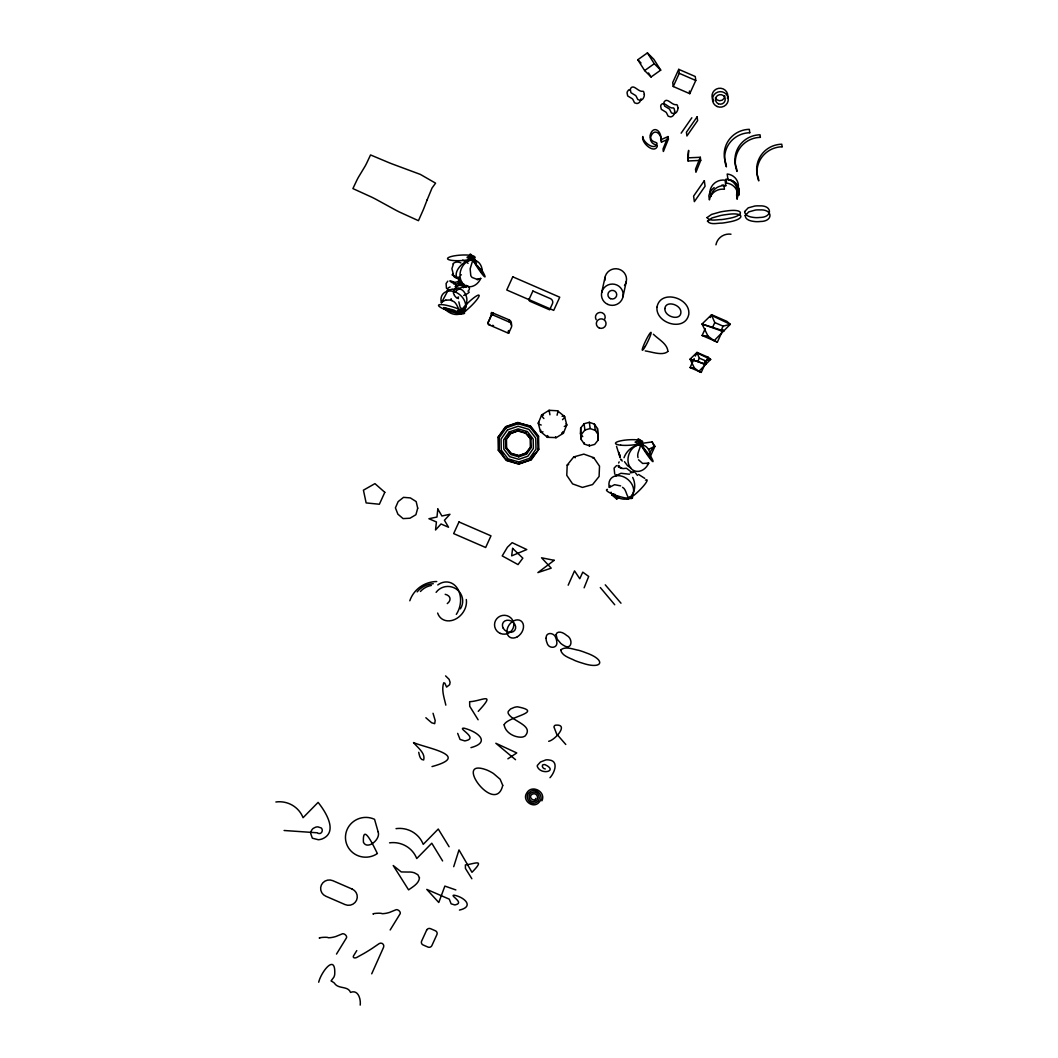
<?xml version="1.0" encoding="UTF-8"?>
<svg xmlns="http://www.w3.org/2000/svg" width="1058" height="1058" viewBox="0 0 1058 1058"><rect width="100%" height="100%" fill="white"/><g stroke="black" fill="none" stroke-linecap="round" stroke-linejoin="round"><path stroke-width="1.5" d="M567.194 465.057L566.771 475.346L572.59 483.89L582.442 487.407L592.573 484.577L599.092 476.47L599.516 466.168L593.697 457.638L583.844 454.107L573.714 456.937L567.194 465.057L568.662 464.621M580.458 433.33L580.683 427.987L584.069 423.769L589.332 422.301L594.451 424.139L597.479 428.569L598.087 440.168L594.702 444.386L589.438 445.854L584.32 444.029L581.292 439.586L580.458 433.33L582.733 436.663M581.292 439.586L580.683 427.987M597.479 428.569L598.087 440.168M509.096 319.847L509.401 322.121A3.954 3.875 -7.6 0 1 511.398 327.239L508.62 333.323L489.008 324.806A1.693 1.666 -7.6 0 1 488.148 322.624L491.851 314.504L491.692 312.494L509.096 319.847A3.954 3.875 -7.6 0 1 511.093 324.965M687.687 157.867L688.626 150.381L688.097 160.975L700.727 160.393L700.317 157.285L687.687 157.867L688.097 160.975M474.685 257.213A13.609 2.751 -3.4 0 0 454.98 255.732A13.609 2.751 -3.4 0 0 453.723 260.572A13.609 2.751 -3.4 0 0 474.685 257.213L474.698 256.988M474.606 257.636L474.169 260.4M508.369 331.299L508.581 330.559M517.931 422.697L530.587 426.083L538.522 436.319L538.786 449.214L531.261 459.833L518.817 464.131L506.227 460.455L498.278 450.205L498.027 437.311L505.552 426.691L517.984 422.393L518.076 423.742L530.177 427.273L537.808 437.113L538.522 436.319L530.032 426.242L517.931 422.697L505.989 426.824L498.027 437.311L498.9 438.065L499.151 450.457L506.769 460.296L518.87 463.827L530.812 459.701L538.786 449.214L537.914 448.46M518.208 430.738L510.869 433.555L505.724 440.062L510.432 433.423L518.208 430.738L526.091 433.039L531.063 439.44L525.535 433.198L518.156 431.042L518.076 429.693M518.592 455.8L525.932 452.983L531.09 446.463L526.368 453.115L518.592 455.8L510.71 453.498L505.75 447.084L511.265 453.34L518.645 455.495L518.737 456.831L526.514 454.146L531.222 447.508L530.918 438.396L527.942 434.56M518.87 463.827L518.737 462.782M459.093 278.743L459.106 278.664A2.09 1.851 64.6 0 0 458.974 277.051M611.048 492.168L611.947 495.012L616.602 498.913L617.118 496.202M601.685 292.563L605.031 277.249M622.95 296.835L626.283 281.521M556.019 437.602L547.594 437.324M667.915 351.322C667.241 343.572 658.327 339.301 653.381 334.235M458.921 279.431C450.734 274.564 462.399 260.321 471.141 260.083M624.022 457.717C626.508 450.457 634.403 443.791 642.431 444.902M453.71 866.687L459 849.931L471.974 872.295C486.072 857.919 474.196 864.069 465.375 864.915L465.441 868.433L471.855 878.748M506.637 459.251L506.769 460.296M518.737 456.831L510.855 454.543L510.71 453.498M525.958 431.995L526.091 433.039M530.177 427.273L530.032 426.242M458.339 281.23L458.762 279.947L462.029 282.486M535.903 798.327C534.475 802.996 527.082 796.648 532.452 794.108C536.975 791.9 539.937 799.557 535.216 801.197C529.608 803.855 526.196 794.346 532.029 792.548C538.006 789.876 542.318 799.478 536.485 802.348C530.256 806.408 523.565 796.449 529.608 792.138C535.784 786.557 545.055 796.33 539.144 802.215C533.377 809.383 521.449 800.377 526.844 792.865C531.83 784.11 546.364 791.741 541.894 800.84M445.815 300.102A19.203 14.587 39.7 0 0 441.411 302.747L447.534 291.32A6.943 1.402 -13 0 1 447.283 291.056M620.636 485.873L614.566 484.683L609.342 487.381L610.056 485.477M643.489 445.987L639.984 440.366A13.609 1.203 57 0 0 638.86 441.093C643.462 446.092 636.123 451.792 638.014 457.625M584.122 587.812L588.698 576.438L582.773 572.153L579.771 578.739L574.534 570.884L568.172 585.206M700.317 157.285L695.503 169.174L695.926 172.269L700.727 160.393M668.087 136.561L663.049 148.953L663.379 151.466L668.418 139.074L668.087 136.561L661.118 139.616L661.462 142.129L668.418 139.074M541.564 415.159L538.284 423.2L540.44 431.571L547.211 437.073M563.478 432.96L566.771 424.919L564.615 416.548L557.831 411.046M667.849 351.507C662.599 356.07 651.873 351.851 645.208 350.912M618.652 463.007L619.142 461.87M371.715 973.823L383.538 947.36A3.029 2.989 -63.6 0 0 379.253 943.564L372.416 948.232A35.8 6.599 -32.6 0 1 364.137 953.351L357.194 957.199A3.029 1.759 -28.3 0 1 354.033 957.768A3.029 1.759 -28.3 0 1 353.61 955.731L356.771 950.6M642.537 446.225L640.791 444.717L643.092 448.539A13.609 1.203 57 0 0 652.032 460.971A13.609 1.203 57 0 0 650.551 456.011L654.928 446.344L652.072 441.94L642.299 443.315L641.082 444.32M491.6 312.573L491.467 312.864A2.103 0.767 43.9 0 0 491.904 314.53M493.107 312.904L492.539 314.649M678.733 69.339L672.716 82.524L673.245 86.505L689.763 93.673L695.78 80.487L695.251 76.507L678.733 69.339L679.262 73.319L673.245 86.505M723.751 330.942L702.023 324.012L708.027 336.153L714.137 340.689L730.285 324.303L726.859 321.341L711.584 314.715L702.023 324.012L721.001 330.757L723.751 330.942L723.011 329.752L717.364 342.131L702.102 335.492L705.236 328.628M710.315 317.519L711.584 314.715M704.654 364.891L701.229 372.403L690.094 367.562L694.207 358.556M695.331 356.096L697.01 352.407L708.146 357.247L710.645 359.403L698.875 371.358L694.418 368.039L690.041 359.191L697.01 352.407M712.695 327.147L714.785 322.571L711.69 315.482L730.285 324.303L723.09 326.168L714.785 322.571M708.146 357.247L705.342 363.383L705.871 364.243L690.041 359.191L697.817 361.479L699.338 358.146L697.09 352.975L710.645 359.403L705.395 360.765L699.338 358.146M697.817 361.479L703.874 364.111L705.395 360.765M721.001 330.757L723.09 326.168M639.283 444.744L639.826 443.593L638.86 441.093M471.365 260.07L472.966 260.083L474.579 261.551M318.709 982.221C321.05 972.011 335.915 952.517 334.712 974.444A10.408 10.196 -7.6 0 1 333.812 977.261L331.061 980.911A25.233 24.704 -7.6 0 1 334.302 983.001C338.057 989.495 347.831 985.461 350.542 992.404C358.305 989.23 360.963 999.36 360.209 1005.1M470.334 257.358L471.392 255.441L467.279 257.068A8.967 1.812 -3.4 0 0 467.385 257.835L471.855 258.919M638.305 442.046L639.984 440.366M458.484 283.531L459.291 281.957A11.545 10.501 60.5 0 0 462.148 283.716M336.497 954.078L346.416 937.93A3.029 1.971 38.2 0 0 345.675 935.1A3.029 1.971 38.2 0 0 342.501 933.778L335.849 936.502A35.8 20.327 -46.8 0 1 328.602 937.772C327.398 936.608 316.911 937.758 319.595 938.234M390.164 929.982L400.083 913.847A3.029 1.971 38.2 0 0 399.329 911.004A3.029 1.971 38.2 0 0 396.168 909.695L389.516 912.419A35.8 20.327 -46.8 0 1 382.255 913.689C381.052 912.578 370.67 913.623 373.249 914.152M549.988 777.696C554.524 772.895 559.206 760.847 548.943 759.961A10.355 10.144 -7.6 0 0 545.849 759.909L540.453 762.011L537.358 765.41A2.46 2.407 -7.6 0 0 537.438 766.799C541.233 775.435 558.584 771.057 545.135 764.709A4.88 4.774 -7.6 0 0 543.944 764.55L542.569 764.987L542.344 766.256A4.206 4.126 -7.6 0 0 542.582 767.01L542.701 767.235A3.174 3.108 -7.6 0 0 544.037 768.571L545.306 768.981M649.255 453.26L654.148 446.106L652.072 441.94M681.14 133.176L691.839 117.769M632.697 477.436C636.268 484.339 635.184 493.954 628.637 498.397L624.789 497.842A13.609 2.513 16.9 0 1 610.492 493.134A13.609 2.513 16.9 0 1 607.411 489.365M498.9 438.065L506.134 427.868L518.076 423.742M507.47 436.359L509.348 433.701M534.29 453.565L530.812 459.701M619.314 497.829L616.602 498.913L618.401 496.572M631.057 496.678L629.841 498.212C626.296 497.538 626.693 489.299 622.527 487.328M581.516 434.243L584.915 430.024L590.166 428.556L595.284 430.381L598.312 434.825M453.379 264.143L451.911 268.639L453.366 274.379M505.883 448.129L506.61 447.336L506.465 439.771L505.579 439.017L505.883 448.129L510.855 454.543M530.918 438.396L530.19 439.189L530.349 446.754L531.222 447.508M616.602 498.913L618.546 496.876M455.403 292.061C461.103 283.637 468.165 295.698 466.697 301.662C467.041 305.894 463.88 313.062 461.394 312.732C459.251 313.842 457.519 301.702 452.176 300.908A7.644 5.806 39.7 0 0 449.676 300.009L445.854 300.168M478.256 711.333C497.141 690.927 481.046 701.361 469.646 701.679L469.726 706.281L478.11 719.771M637.789 59.764L647.417 52.9L653.857 59.314L660.708 70.132L651.067 76.996L644.639 70.582L637.789 59.764L641.003 62.977M644.639 70.582L654.267 63.718L660.708 70.132M616.14 474.645L615.544 475.955L621.006 473.283L629.484 474.235M548.679 741.288C555.146 740.097 569.601 723.566 555.278 725.206A2.42 2.381 -7.6 0 0 553.956 726.965L556.64 734.001L565.779 744.462M507.893 758.811L516.767 752.952L495.832 743.258L515.537 759.697M541.987 414.71L549.089 410.292L557.46 410.795A14.283 1.415 -68.8 0 1 557.05 415.225M563.068 433.41L555.966 437.827L555.569 436.703M648.686 449.28L654.928 446.344M616.563 465.573L614.076 468.125L614.738 474.143M447.838 281.15L446.092 283.491L446.45 288.318M633.187 471.326L634.152 472.199L630.303 472.86M463.272 287.776L463.259 287.128M470.955 747.636C491.428 742.094 477.502 731.62 464.092 728.195C456.487 727.679 478.031 737.571 466.565 740.494A9.152 8.967 -7.6 0 1 464.726 740.891L460.045 739.449L457.678 733.379M459.45 910.078C474.698 906.587 464.343 897.105 454.199 895.2C448.989 895.055 464.356 902.421 456.091 904.616A7.009 6.864 -7.6 0 1 454.689 904.921L451.105 903.81L449.293 899.168L426.784 889.394L438.779 902.5L444.863 886.088L455.866 889.937M480.768 278.452A13.609 10.844 -71.9 0 1 462.372 282.989A13.609 10.844 -71.9 0 1 467.98 261.194A13.609 10.844 -71.9 0 1 482.21 272.858L472.833 260.03L470.136 268.825L470.784 275.569A7.644 6.083 -71.9 0 0 472.172 277.474L476.126 279.008A20.181 16.082 -71.9 0 0 480.768 278.413L477.251 279.815M461.989 312.308L464.819 309.28A8.967 1.468 -44.1 0 0 464.713 308.513L461.407 310.073L460.852 307.719M432.008 766.574C472.476 755.557 425.66 748.046 413.519 742.557C417.421 747.451 425.726 753.164 423.663 759.975C419.96 760.014 419.352 755.121 418.743 752.304M647.007 463.827L648.739 463.126L642.629 463.457L638.543 459.78M458.339 285.501L459.913 285.078M627.01 498.926L628.597 498.424L628.029 497.934M639.363 440.128L635.091 442.138L640.606 444.4M614.791 494.258L611.947 495.012L614.394 495.62M592.506 457.942L593.697 457.638M621.787 468.482L618.256 466.737L623.017 468.588L626.429 468.244L631.679 472.225M628.902 498.463L631.639 498.411A13.609 2.513 16.9 0 0 631.454 496.321M456.024 288.384L456.58 288.398A3.452 3.2 17.1 0 1 456.342 288.08L456.368 288.041M648.435 454.451L650.551 456.011M284.086 830.49L317.545 832.805A1.6 1.574 -7.6 0 0 318.167 833.426L319.979 833.519A3.187 3.121 -7.6 0 0 320.878 833.069A3.042 2.976 -7.6 0 0 321.619 832.342L321.963 831.72A3.663 3.584 -7.6 0 0 322.214 829.948L322.055 829.234A3.2 3.134 -7.6 0 0 321.196 827.951L317.982 826.88A7.604 7.446 -7.6 0 0 315.601 827.197L313.313 828.335A6.441 6.308 -7.6 0 0 311.912 829.816L311.211 831.099A8.094 7.922 -7.6 0 0 310.642 833.307L312.348 838.2L318.326 839.735A14.177 13.886 -7.6 0 0 322.558 838.769C338.772 831.601 324.766 810.626 318.101 802.387L303.064 817.702A25.471 24.942 -7.6 0 0 275.887 801.99M703.874 364.111L705.871 364.243M702.102 335.492L708.027 336.153M690.094 367.562L694.418 368.039M631.639 498.411L629.841 498.212L629.563 497.115M460.627 313.737L443.791 307.6L453.869 310.1L460.534 313.657M458.511 288.662L459.238 288.794M493.557 325.613L492.486 325.348M454.728 282.327L450.549 280.886A3.015 0.701 33.9 0 0 449.848 281.097M499.151 450.457L498.278 450.205L499.006 449.412L498.754 437.033M508.144 459.688L512.68 461.024M505.989 426.824L506.134 427.868M510.432 433.423L510.3 432.378M526.368 453.115L526.514 454.146M489.775 324.475L489.008 324.806M464.555 286.374L466.274 287.313A22.959 22.483 -7.6 0 0 467.133 286.083M679.262 73.319L695.78 80.487M491.851 314.504L509.401 322.121M714.137 340.689L717.364 342.131M698.875 371.358L701.229 372.403M619.102 465.824L618.031 465.494L620.12 467.464M573.714 456.937L575.34 457.704M630.713 467.834L627.5 465.679L624.498 461.672M630.118 89.996L628.73 89.851L627.42 91.543A6.48 6.229 45.1 0 0 627.05 92.8L627.672 95.934L632.102 98.645A3.2 3.068 45.1 0 1 632.829 99.359L634.562 102.824L636.863 103.512A4.444 4.272 45.1 0 0 639.826 101.859L640.659 100.206A8.451 8.12 45.1 0 0 640.989 98.764M628.769 497.974L629.576 498.358M638.609 474.46L644.758 478.388M622.236 461.037L620.583 459.331L621.681 459.608M635.395 472.807L637.498 475.426M425.858 717.734L431.598 722.746L434.693 723.672L435.182 720.511L433.039 713.277M445.59 675.89L449.121 679.342L450.1 682.317L449.663 684.645L446.595 687.078L444.81 683.137L443.699 682.82C441.239 690.133 444.281 697.963 445.828 705.144M605.255 584.836L620.993 603.205M600.309 587.547L614.724 604.74M474.844 261.868L476.523 264.077M499.958 450.642L502.815 454.332M645.221 449.782L647.483 453.036M640.791 444.717L650.181 457.532A13.609 10.844 -71.9 0 0 635.951 445.868A13.609 10.844 -71.9 0 0 630.343 467.662A13.609 10.844 -71.9 0 0 648.739 463.126M477.991 266.193L482.21 272.858M646.702 451.978L650.181 457.532M647.417 52.9L654.267 63.718M648.501 72.936L651.067 76.996M459.397 313.882L457.572 310.946M449.095 846.744L438.263 829.036L423.226 844.35A25.471 24.942 -7.6 0 0 396.036 828.639M442.614 860.947L431.783 843.226L416.746 858.541A25.471 24.942 -7.6 0 0 389.556 842.842M640.632 441.821L639.72 440.194L640.156 443.487L642.021 445.299L641.664 443.844M472.86 257.517C471.075 253.166 471.59 259.792 474.05 260.625A9.112 0.807 57 0 0 473.931 259.673L473.402 258.562M455.734 284.8L454.966 282.764M620.081 457.162L618.877 452.335M456.091 287.419L455.614 286.017M549.472 411.417L549.089 410.292L549.922 414.789M620.12 457.77L616.536 446.344M661.118 139.616C661.382 129.698 652.601 125.108 650.088 135.556A5.621 5.502 -7.6 0 0 650.207 137.355L651.12 139.365A7.618 7.459 -7.6 0 0 652.442 140.846L654.016 141.812A2.936 2.87 -7.6 0 0 654.717 141.984L656.701 142.87A3.901 3.822 -7.6 0 1 657.005 143.716C654.955 151.228 642.603 142.129 642.761 136.508C641.055 143.015 654.532 154.309 657.335 146.216A3.901 3.822 -7.6 0 0 657.031 145.369L655.047 144.483A2.936 2.87 -7.6 0 1 654.347 144.311L652.773 143.346A7.618 7.459 -7.6 0 1 651.45 141.865L650.538 139.854A5.621 5.502 -7.6 0 1 650.419 138.056C652.931 127.608 661.713 132.197 661.462 142.129M619.988 454.953L620.319 456.514M738.51 195.439L737.77 189.871A12.418 12.167 -7.6 0 0 727.203 174.015L727.944 179.582A12.418 12.167 -7.6 0 1 738.51 195.439A12.418 12.167 -7.6 0 0 727.944 179.556M689.406 91.014L689.763 93.673M594.451 424.139L595.284 430.381M589.332 422.301L590.166 428.556M589.28 444.611L589.438 445.854M584.069 423.769L584.915 430.024M584.161 442.773L584.32 444.029M508.356 331.392L508.62 333.323M488.148 322.624L488.108 322.293A6.705 0.714 -66.5 0 0 491.6 313.009M537.662 436.068L538.046 449.505M437.774 584.929A20.565 15.777 -77.6 0 1 457.492 588.552A20.565 15.777 -77.6 0 1 456.315 614.381M436.108 592.348A14.706 14.481 17.7 0 1 456.276 589.015A14.706 14.481 17.7 0 1 460.389 608.853M466.3 599.516A16.809 13.357 -52.2 0 1 455.099 619.327A16.809 13.357 -52.2 0 1 437.655 613.058M445.193 594.318A8.609 5.726 -11.8 0 1 447.283 603.589M420.436 591.475A18.965 18.581 -7.6 0 1 431.347 585.431M417.169 591.872A22.231 21.768 -7.6 0 1 433.264 583.712M409.803 600.772A28.606 28.011 -7.6 0 1 436.729 581.53M562.076 416.297A14.283 2.632 -32.8 0 1 562.525 419.669M542.966 431.823A14.283 2.632 -32.8 0 1 540.916 430.315M565.951 423.994A14.283 2.843 3.9 0 1 564.271 426.44M541.22 425.051A14.283 2.843 3.9 0 1 538.866 422.354M562.83 431.638A14.283 1.971 40.3 0 1 561.613 432.947M543.878 418.545A14.283 1.971 40.3 0 1 543.428 415.172M548.454 436.28A14.283 1.415 -68.8 0 1 547.356 435.552M529.555 299.269A1.693 1.666 -7.6 0 1 529.093 298.845M596.183 319.701A4.867 4.761 -7.6 0 1 600.045 312.401A4.867 4.761 -7.6 0 1 604.713 319.185M604.845 280.476A10.871 10.646 -7.6 0 1 618.454 269.076A10.871 10.646 -7.6 0 1 624.511 285.515M715.949 244.834A13.318 13.04 -7.6 0 1 730.985 234.202M714.19 187.583A13.318 13.04 -7.6 0 0 708.847 195.862L709.389 199.896A13.318 13.04 -7.6 0 1 724.426 189.263L723.897 185.229A13.318 13.04 -7.6 0 0 721.86 185.097M713.74 100.88A7.922 7.763 -7.6 0 1 718.514 88.356A7.922 7.763 -7.6 0 1 727.428 98.394M724.796 95.789A4.893 4.787 -7.6 0 1 715.393 97.839M645.433 480.12A13.609 2.235 -44.1 0 1 639.521 490.264A13.609 2.235 -44.1 0 1 627.447 497.974M609.342 487.381A13.609 10.342 39.7 0 1 622.117 476.285A13.609 10.342 39.7 0 1 632.684 494.681A13.609 10.342 39.7 0 1 613.045 493.835M643.753 447.759A8.292 0.741 57 0 1 644.494 448.751M488.889 324.224A2.156 1.481 -31.2 0 1 488.293 322.32M441.371 302.694A13.609 10.342 39.7 0 1 454.768 291.823A13.609 10.342 39.7 0 1 464.184 310.907A13.609 10.342 39.7 0 1 443.791 307.6M480.874 268.441A13.609 1.203 57 0 1 482.911 275.001A13.609 1.203 57 0 1 470.889 256.406A13.609 1.203 57 0 1 476.722 262M458.775 277.593A9.35 8.067 -23.6 0 1 457.519 277.394M461.407 274.842A8.239 1.084 -10 0 1 460.666 274.961M456.593 278.148A6.851 4.854 -9.7 0 1 453.155 275.054M456.911 277.632A7.38 0.78 30.9 0 1 453.049 274.181M452.057 274.908A8.358 0.727 34.8 0 1 452.031 274.802M459.661 280.595A7.922 3.862 54.2 0 1 458.484 279.325M459.053 280.767A5.224 3.359 63.7 0 1 458.934 281.679M452.969 263.826A7.274 5.872 34 0 1 460.904 262.9M462.611 260.162A13.397 8.213 20.7 0 1 468.086 263.323M463.973 284.232A6.917 5.105 46.4 0 1 462.637 283.795M467.993 260.506A38.485 5.687 -64.8 0 1 470.493 255.864M459.423 278.889A7.313 5.726 78.2 0 1 459.238 279.537M458.431 282.512A6.771 2.129 36.5 0 1 462.015 285.105M455.337 282.354A7.062 4.629 1.3 0 1 458.233 281.759M463.761 285.726A3.465 2.182 7.5 0 1 464.634 286.348M459.86 285.567A6.348 4.47 -26.8 0 1 462.796 285.766M457.175 286.321A9.35 8.583 -73.8 0 1 458.207 285.753M455.099 286.586A8.226 6.123 -66.2 0 1 456.924 285.316M461.5 287.591A8.292 1.772 -11.6 0 1 458.987 288.358M447.732 291.254A6.943 2.209 -13.2 0 1 448.526 290.381M455.773 284.047A7.062 2.076 0.3 0 1 458.511 283.848M458.299 283.187A6.771 1.137 34.2 0 1 463.602 287.154M455.019 283.623A5.621 2.566 17.4 0 1 450.549 281.587M458.828 301.847A38.485 1.032 76.5 0 1 460.204 307.521M457.545 297.523A12.643 8.557 0.5 0 1 458.63 296.981M458.484 298.634A8.742 3.187 42 0 1 457.479 297.801M447.203 289.032A9.615 4.946 0.4 0 1 450.126 286.943M447.217 290.95A7.34 1.547 -11.8 0 1 448.724 289.601M457.03 285.792A2.87 1.666 25.1 0 1 456.183 284.814M465.084 287.022A4.47 0.873 8.4 0 1 463.139 286.943M456.408 287.882A7.935 2.605 8.3 0 1 458.775 288.212M456.117 288.08A6.507 5.726 29.5 0 1 455.853 287.459M453.961 284.152A11.413 3.042 65.8 0 1 453.71 282.473M449.095 290.276A7.075 2.513 -7.9 0 1 452.877 289.032M453.472 289.747A11.426 5.832 -2.3 0 1 455.958 289.575M451.806 300.406A13.397 4.682 -12.6 0 1 451.144 298.687M469.302 292.074A7.274 2.473 -21.6 0 1 463.721 295.447M466.062 285.343A7.604 4.206 -10.4 0 1 468.006 291.201M453.829 292.339A6.163 5.145 -14.8 0 1 454.583 288.464M454.358 295.037A8.239 6.758 15.1 0 1 453.313 292.339M457.109 298.25A8.848 5.145 39.3 0 1 454.437 295.42M378.103 831.786C381.078 839.153 367.311 850.473 363.423 842.247C362.391 820.995 374.651 848.357 377.389 853.541A20.314 19.89 -7.6 0 1 351.335 851.373A20.314 19.89 -7.6 0 1 349.233 825.835A20.314 19.89 -7.6 0 1 374.558 819.315L378.103 831.786M546.1 638.133L546.14 639.508A12.537 11.307 10.6 0 0 547.012 642.775C548.414 649.295 558.412 648.686 556.72 641.36A12.537 11.307 10.6 0 0 555.847 638.106C554.749 632.658 545.822 631.361 546.1 638.133M504.163 724.783C505.248 732.665 514.585 737.73 522.017 737.135A8.781 7.565 14 0 0 525.125 735.971C534.396 725.365 511.927 721.384 508.25 713.423A3.029 2.962 -7.6 0 1 508.343 711.32L510.538 708.992L514.228 707.392A17.867 17.497 -7.6 0 1 517.428 706.797C545.439 712.219 507.046 716.65 504.163 724.783M656.965 307.217C655.51 323.801 685.571 332.265 688.824 314.041C690.279 297.457 660.218 288.993 656.965 307.217M664.9 308.526C664.186 316.712 680.162 321.328 680.889 312.732C681.603 304.545 665.627 299.93 664.9 308.526M707.022 217.604C709.786 221.77 717.126 219.442 721.516 219.588A72.989 71.468 -7.6 0 0 727.692 218.622C745.427 215.779 744.21 208.228 726.489 210.978A72.989 71.468 -7.6 0 0 720.3 211.957L711.545 214.43L707.022 217.604M707.485 221.122C710.262 225.288 717.589 222.96 721.979 223.106A72.989 71.468 -7.6 0 0 728.168 222.127C745.89 219.297 744.673 211.732 726.952 214.496A72.989 71.468 -7.6 0 0 720.763 215.475L712.008 217.948L707.485 221.122M502.735 785.34C495.448 816.921 451.197 756.245 487.249 770.184A44.396 43.471 -7.6 0 1 493.464 773.517L500.143 779.243L502.735 785.34M644.335 94.532L644.322 95.022A8.451 8.12 45.1 0 1 643.938 96.952L643.105 98.606A4.444 4.272 45.1 0 1 640.143 100.259L637.829 99.558L636.096 96.093A3.2 3.068 45.1 0 0 635.382 95.379L630.938 92.668L630.33 89.533A6.48 6.229 45.1 0 1 630.687 88.277C633.808 83.767 638.344 92.43 643.079 91.266A2.169 2.09 45.1 0 1 643.793 92.033L644.335 94.532M674.687 111.169L674.66 111.659A8.451 8.12 45.1 0 1 674.277 113.59L673.443 115.243A4.444 4.272 45.1 0 1 670.481 116.896L668.18 116.195L666.447 112.73A3.2 3.068 45.1 0 0 665.72 112.016L661.29 109.318L660.668 106.17A6.48 6.229 45.1 0 1 661.038 104.914C664.146 100.404 668.696 109.067 673.43 107.903A2.169 2.09 45.1 0 1 674.144 108.67L674.687 111.169M677.953 107.916L677.927 108.392A8.451 8.12 45.1 0 1 677.556 110.323L676.723 111.976A4.444 4.272 45.1 0 1 673.748 113.642L671.446 112.942L669.714 109.477A3.2 3.068 45.1 0 0 669 108.762L664.556 106.051L663.948 102.917A6.48 6.229 45.1 0 1 664.305 101.661C667.426 97.151 671.962 105.8 676.697 104.649A2.169 2.09 45.1 0 1 677.411 105.403L677.953 107.916M744.634 211.587C744.872 216.44 751.352 217.234 755.148 217.604A26.701 26.146 -7.6 0 0 759.776 217.472C772.816 217.525 772.578 205.08 759.485 205.874A26.701 26.146 -7.6 0 0 754.857 206.019L748.218 207.844L744.634 211.587M745.176 215.62C745.401 220.474 751.894 221.267 755.69 221.638A26.701 26.146 -7.6 0 0 760.318 221.492C773.358 221.545 773.107 209.114 760.028 209.907A26.701 26.146 -7.6 0 0 755.399 210.053L748.76 211.878L745.176 215.62M419.457 877.77C418.942 883.615 412.832 886.776 408.586 889.871L393.206 865.523L401.273 871.937L408.52 872.057A14.058 13.767 -7.6 0 1 410.689 872.07A15.553 15.222 -7.6 0 1 414.471 872.863L417.857 874.728L419.457 877.77M556.098 634.536L557.249 639.151L560.7 643.317A17.893 13.159 71.5 0 0 563.411 645.248C571.928 651.133 573.568 638.701 566.625 635.422A17.893 13.159 71.5 0 0 563.914 633.491C561.666 631.996 556.892 630.938 556.098 634.536M437.827 509.017L436.967 517.031L428.913 518.724L436.425 521.964L435.526 529.992L441.041 523.975L448.539 527.241L444.439 520.271L449.967 514.281L441.913 515.987L437.827 509.017M512.627 548.375L511.675 555.86L526.765 549.552L512.165 542.675L507.417 547.224L502.219 555.9L518.036 564.588L522.837 558.161L512.627 548.375M560.7 649.929C561.943 656.092 570.117 657.97 575.036 660.615A77.221 75.621 -7.6 0 0 582.231 663.075C602.69 670.045 606.763 660.02 585.947 652.786A77.221 75.621 -7.6 0 0 578.752 650.313C573.171 649.374 565.58 645.883 560.7 649.929M417.712 508.184L415.913 514.717L409.975 518.222L403.085 518.605L397.887 514.175L395.414 507.866L398.139 501.637L403.508 497.353L410.385 497.921L416.164 501.585L417.712 508.184M427.181 199.777L424.099 207.765A20.909 2.222 -66.5 0 1 423.055 210.304L418.452 220.686L399.421 212.023A37.757 6.52 24.5 0 1 395.308 209.907L376.04 199.354A37.757 6.52 24.5 0 0 371.927 197.251L352.909 188.588L356.863 180.204A16.663 1.772 -66.5 0 1 358.331 177.4L365.129 166.132A16.663 1.772 -66.5 0 0 366.597 163.329L370.551 154.944L389.476 162.892A52.027 8.98 24.5 0 0 393.51 164.44L420.37 174.411L435.579 183.166L432.061 187.98L427.181 199.777M384.808 492.327L379.372 504.243L366.147 502.92L363.423 490.185L374.955 483.638L384.808 492.327M512.773 276.812L506.756 289.998L553.718 310.378L559.735 297.205L512.773 276.812M532.888 291.016L529.185 299.123A1.693 1.666 -7.6 0 0 530.032 301.318L549.644 309.822L552.421 303.752A3.954 3.875 -7.6 0 0 550.424 298.634L532.888 291.016M458.987 521.951L453.657 533.602L485.662 547.502L490.978 535.837L458.987 521.951M426.625 930.154L421.613 941.144A2.962 2.896 -7.6 0 0 423.094 944.966L427.974 947.082A2.962 2.896 -7.6 0 0 431.876 945.601L436.901 934.611A2.962 2.896 -7.6 0 0 435.407 930.789L430.54 928.673A2.962 2.896 -7.6 0 0 426.625 930.154M697.116 116.83L686.417 132.237L686.92 135.979L697.619 120.586L697.116 116.83M704.324 180.706L693.612 196.1L694.352 201.642L705.064 186.234L704.324 180.706M507.496 429.905L501.056 439.004L501.267 450.06L508.078 458.841L518.87 461.989L529.529 458.312L535.983 449.2L535.758 438.157L528.96 429.376L518.156 426.229L507.496 429.905M509.149 432.021L503.661 439.771L503.846 449.174L509.639 456.633L518.817 459.317L527.889 456.196L533.377 448.447L533.192 439.044L527.4 431.571L518.208 428.9L509.149 432.021M554.194 560.317L537.887 572.603L551.205 568.159L541.551 557.791L554.194 560.317M457.955 310.483L457.81 310.549A9.112 1.693 16.9 0 0 457.929 311.502C462.372 316.435 463.034 308.685 457.955 310.483M352.169 889.077L332.82 880.679A8.662 8.477 -7.6 0 0 321.381 885.004A8.662 8.477 -7.6 0 0 325.745 896.192L345.093 904.59A8.662 8.477 -7.6 0 0 356.533 900.265A8.662 8.477 -7.6 0 0 352.169 889.077M782.113 146.784L781.769 144.219A25.458 24.929 -7.6 0 0 758.401 178.313L758.745 180.878A25.458 24.929 -7.6 0 1 782.113 146.784M760.385 137.355L760.041 134.789A25.458 24.929 -7.6 0 0 736.672 168.883L737.016 171.449A25.458 24.929 -7.6 0 1 760.385 137.355M749.778 132.739L749.315 129.34A25.458 24.929 -7.6 0 0 725.947 163.435L726.396 166.847A25.458 24.929 -7.6 0 1 749.778 132.739M737.122 198.97L736.593 194.936A12.418 12.167 -7.6 0 0 726.026 179.08L726.555 183.113A12.418 12.167 -7.6 0 1 737.122 198.97M725.814 185.745L725.074 180.164A13.318 13.04 -7.6 0 0 710.024 190.797L710.778 196.378A13.318 13.04 -7.6 0 1 725.814 185.745M503.224 628.214A6.996 5.7 32.1 0 0 514.743 630.33A6.996 5.7 32.1 0 0 509.163 620.319A6.996 5.7 32.1 0 0 503.224 628.214M517.428 636.731A9.879 7.327 -54.3 0 0 521.065 620.993A9.879 7.327 -54.3 0 0 507.218 629.206A9.879 7.327 -54.3 0 0 517.428 636.731M500.408 633.464A9.654 9.456 -7.6 0 0 513.738 623.532A9.654 9.456 -7.6 0 0 498.358 617.224A9.654 9.456 -7.6 0 0 500.408 633.464M599.304 328.02A4.867 4.761 -7.6 0 0 606.009 322.981A4.867 4.761 -7.6 0 0 598.233 319.833A4.867 4.761 -7.6 0 0 599.304 328.02M607.821 304.426A10.871 10.646 -7.6 0 0 623.136 293.608A10.871 10.646 -7.6 0 0 605.996 286.083A10.871 10.646 -7.6 0 0 607.821 304.426M610.492 298.647A4.417 4.325 -7.6 0 0 616.708 294.256A4.417 4.325 -7.6 0 0 609.752 291.188A4.417 4.325 -7.6 0 0 610.492 298.647M645.287 346.389A9.919 1.124 -64.1 0 0 651.067 332.397A9.919 1.124 -64.1 0 0 643.74 345.106A9.919 1.124 -64.1 0 0 645.287 346.389M717.165 106.514A7.922 7.763 -7.6 0 0 728.248 98.539A7.922 7.763 -7.6 0 0 715.711 93.157A7.922 7.763 -7.6 0 0 717.165 106.514M718.382 103.79A4.893 4.787 -7.6 0 0 725.233 98.87A4.893 4.787 -7.6 0 0 717.496 95.551A4.893 4.787 -7.6 0 0 718.382 103.79M620.755 445.18A13.609 2.751 -3.4 0 0 642.55 442.125A13.609 2.751 -3.4 0 0 623.995 440.26A13.609 2.751 -3.4 0 0 620.755 445.18M465.613 310.907A13.609 2.235 -44.1 0 0 479.076 295.248A13.609 2.235 -44.1 0 0 463.166 307.904A13.609 2.235 -44.1 0 0 465.613 310.907M443.791 309.042A13.609 2.513 16.9 0 0 464.502 313.313A13.609 2.513 16.9 0 0 446.383 305.286A13.609 2.513 16.9 0 0 443.791 309.042"/></g></svg>
